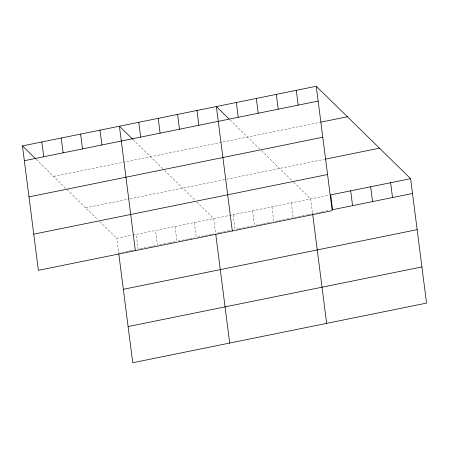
<?xml version="1.0" encoding="UTF-8"?>
<svg xmlns="http://www.w3.org/2000/svg" width="449" height="449" viewBox="0 0 449 449"><rect width="100%" height="100%" fill="white"/><g stroke="black" fill="none" stroke-linecap="round" stroke-linejoin="round"><path stroke-width="0.34" stroke-dasharray="2.25 1.68" d="M53.583 176.401L320.092 122.302M85.664 207.814L129.127 198.991M129.795 198.856L226.083 179.314M226.756 179.173L324.2 159.395M99.818 221.677L116.802 238.312L132.18 235.186M132.848 235.052L329.364 195.163M128.06 251.221L118.699 253.124L116.802 238.312M128.728 251.086L130.732 250.677M131.4 250.542L133.409 250.138M150.123 246.742L138.09 249.184L136.193 234.372M150.791 246.608L152.8 246.198M153.468 246.063L155.472 245.654M169.514 242.808L157.481 245.249L155.584 230.438M170.182 242.668L172.192 242.264M172.859 242.129L174.863 241.719M178.208 241.04L194.254 237.785M197.599 237.106L210.974 234.389M211.642 234.255L213.651 233.845M216.99 233.166L219 232.762M219.668 232.627L230.365 230.455M236.382 229.231L238.391 228.827M239.059 228.687L252.433 225.976M255.773 225.297L271.825 222.036M275.164 221.357L307.262 214.847M307.93 214.706L318.605 212.54M319.273 212.405L321.271 212.001M321.933 211.866L329.263 210.379M230.045 119.939L261.11 150.364M261.599 150.842L293.259 181.851M293.73 182.316L310.714 198.946L312.611 213.758M133.089 139.622L164.154 170.048M164.637 170.519L194.888 200.147M196.774 201.994L213.758 218.629L215.655 233.441M36.133 159.305L97.927 219.83M291.322 202.881L293.219 217.692M271.931 206.821L273.828 221.632M252.54 210.755L254.437 225.566M233.149 214.689L235.046 229.501M194.366 222.564L196.264 237.375M174.975 226.504L176.872 241.315"/><path stroke-width="0.67" d="M316.259 86.264L332.198 210.688L38.39 270.332L22.45 145.903L316.259 86.264L410.611 178.668L426.55 303.097L132.741 362.736L118.783 253.82M24.347 160.714L318.161 101.076M320.76 122.162L347.397 116.757M28.983 196.887L322.792 137.248M325.531 159.126L379.478 148.176M33.754 234.159L327.568 174.515M410.611 178.668L330.694 194.888L332.591 209.7L412.508 193.48M123.329 289.296L417.143 229.652M128.105 326.563L421.914 266.925M229.102 119.013L216.367 106.542L232.307 230.966M132.618 139.162L119.406 126.225L135.345 250.649M22.45 145.903L35.656 158.839M390.63 182.726L392.527 197.538M370.649 186.778L372.552 201.59M350.675 190.836L352.572 205.648M312.7 214.454L326.653 323.375M296.284 90.316L298.181 105.128M276.303 94.374L278.2 109.186M256.323 98.432L258.22 113.243M236.342 102.484L238.239 117.296M215.744 234.137L229.697 343.053M196.976 110.476L198.873 125.288M177.585 114.416L179.482 129.228M158.188 118.351L160.091 133.162M138.797 122.285L140.694 137.097M100.015 130.159L101.912 144.971M80.624 134.094L82.521 148.905M61.232 138.034L63.129 152.845M41.841 141.968L43.738 156.78"/></g></svg>
